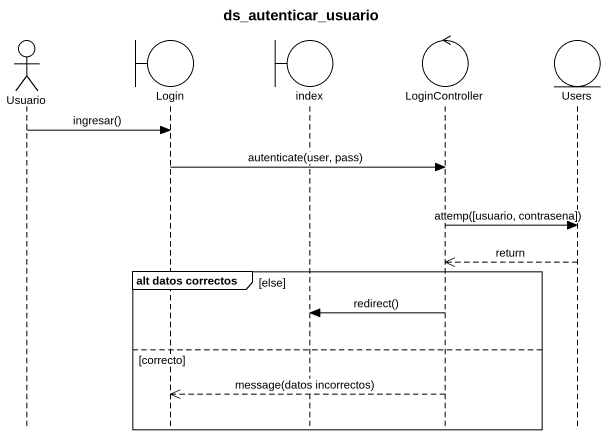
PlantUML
@startuml
title ds_autenticar_usuario
hide footbox
actor Usuario
boundary Login
boundary index
control LoginController
entity Users

Usuario -> Login : ingresar()
Login -> LoginController : autenticate(user, pass)
LoginController -> Users : attemp([usuario, contrasena])
Users -->> LoginController : return
group alt datos correctos [else]
  LoginController -> index : redirect()
else correcto
  LoginController -->> Login : message(datos incorrectos)
end
@enduml
